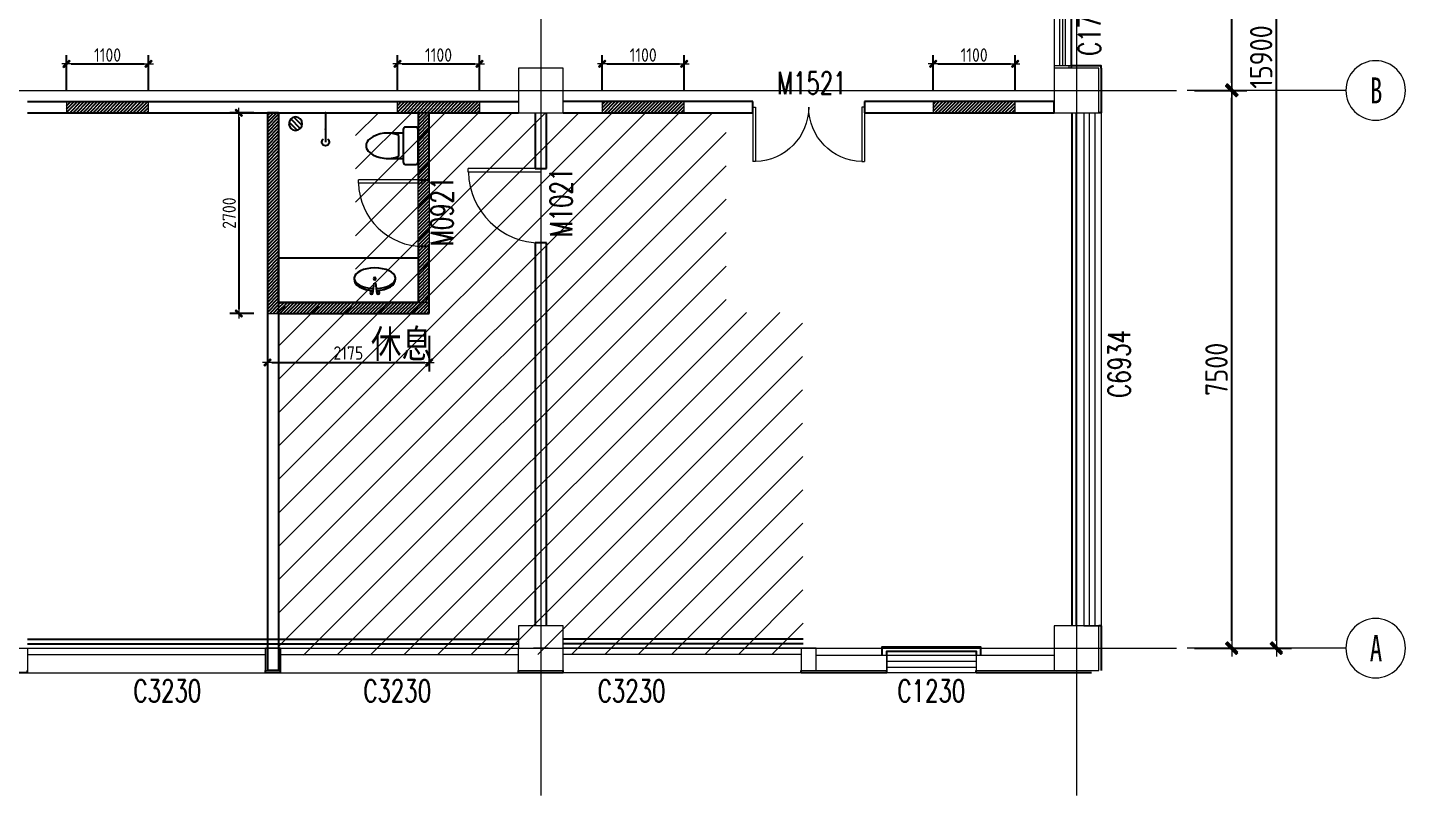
# Model space of a CAD drawing. Header units: millimetres. Extents: x 33621 to 401573, y -91663 to 133135.
# Drawn here: x 118197 to 136719, y 76086 to 86412 of the extents above; entities that cross this region are included whole.
import ezdxf
from ezdxf.enums import TextEntityAlignment as Align

# ---------------------------------------------------------------- set-up
doc = ezdxf.new("R2010")
doc.units = ezdxf.units.MM
doc.header["$LTSCALE"] = 10
doc.linetypes.add('DOTE', pattern=[2.42, 2, -0.2, 0.02, -0.2])
doc.layers.get('0').update_dxf_attribs({"color": 253})
doc.layers.get('Defpoints').update_dxf_attribs({"color": 250})
for name, color, linetype in [('3', 253, 'Continuous'), ('Dim【尺寸标注】', 253, 'Continuous'), ('LATRINE', 253, 'Continuous'), ('LAYER3', 253, 'Continuous'), ('LAYER4', 253, 'Continuous'), ('LAYER5', 253, 'Continuous'), ('LVTRY', 253, 'Continuous'), ('PUB_DIM', 253, 'Continuous'), ('PUB_TEXT', 253, 'Continuous'), ('SURFACE', 253, 'Continuous'), ('wall-隔', 253, 'Continuous'), ('WINDOW_TEXT', 253, 'Continuous'), ('家具', 253, 'Continuous'), ('拆除墙体', 253, 'Continuous'), ('水-地漏', 253, 'Continuous')]:
    doc.layers.add(name, color=color, linetype=linetype)
for name, color, linetype, lineweight in [('AXIS【轴号】', 253, 'Continuous', 0), ('COLUMN', 253, 'Continuous', 0), ('DOTE', 253, 'DOTE', 0), ('FC-FLOOR【地材分格】', 253, 'Continuous', 0), ('WALL', 253, 'Continuous', 0), ('WINDOW', 253, 'Continuous', 0), ('Xline【辅助线】', 253, 'Continuous', 0)]:
    doc.layers.add(name, color=color, linetype=linetype, lineweight=lineweight)
doc.styles.add('_TCH_WINDOW', font='SIMPLEX', dxfattribs={"bigfont": 'GBCBIG'})
doc.styles.add('CCD_DIM', font='ARCHS.SHX')
doc.styles.add('宋体', font='', dxfattribs={"width": 0.7})
doc.styles.get('宋体').set_extended_font_data('SimSun')
doc.dimstyles.new('ZL_1：100', dxfattribs={"dimtxt": 3, "dimasz": 1, "dimexe": 2, "dimexo": 2, "dimgap": 0.6, "dimtad": 1, "dimdec": 0, "dimrnd": 5, "dimdsep": 46, "dimtxsty": 'CCD_DIM', "dimblk": 'WS-cj', "dimblk1": 'WS-cj', "dimblk2": 'WS-cj', "dimcen": 1, "dimclrd": 44, "dimclre": 44, "dimclrt": 2, "dimadec": 0, "dimazin": 2, "dimtfac": 1, "dimtdec": 0, "dimtix": 1, "dimtmove": 2, "dimatfit": 3, "dimldrblk": 'hl_arrow2', "dimfxl": 5, "dimfxlon": 1, "dimarcsym": 0})
doc.dimstyles.new('ZL_1：60', dxfattribs={"dimscale": 60, "dimtxt": 3, "dimasz": 1, "dimexe": 2, "dimexo": 2, "dimgap": 0.5, "dimtad": 1, "dimdec": 0, "dimrnd": 5, "dimdsep": 46, "dimtxsty": 'CCD_DIM', "dimblk": 'WS-cj', "dimblk1": 'WS-cj', "dimblk2": 'WS-cj', "dimcen": 0, "dimclrd": 44, "dimclre": 44, "dimclrt": 2, "dimadec": 0, "dimazin": 0, "dimtfac": 1, "dimtdec": 0, "dimtix": 1, "dimtofl": 0, "dimtmove": 2, "dimatfit": 3, "dimldrblk": 'hl_arrow2', "dimfxl": 6, "dimfxlon": 1, "dimarcsym": 0})

# ---------------------------------------------------------------- blocks, each defined once
blk = doc.blocks.new('A$C22332745')
at = {"layer": 'LAYER3', "color": 181, "extrusion": (0, 0, -1)}
for centre, ratio, start_param, end_param in [((277, 195), 0.531076, 4.795815, 6.348539), ((277, 214), 0.5, 4.782885, 10.934222), ((277, 195), 0.531076, 3.076239, 4.638107)]:
    blk.add_ellipse(centre, major_axis=(-277, 0), ratio=ratio, start_param=start_param, end_param=end_param, dxfattribs=at)
at = {"layer": 'LAYER4', "color": 252}
for p, q in [((267, 148), (249, 9)), ((285, 148), (267, 148)), ((302, 9), (285, 148))]:
    blk.add_line(p, q, dxfattribs=at)
for centre in [(231, 18), (320, 18)]:
    blk.add_circle(centre, 17.9, dxfattribs=at)
at = {"layer": 'LAYER5', "color": 251}
blk.add_circle((277, 208), 16, dxfattribs=at)
blk = doc.blocks.new('A$C2CC91CCB')
at = {"color": 251, "rotation": 90}
blk.add_blockref('A$C22332745', (353, 0), dxfattribs=at)
blk = doc.blocks.new('A$C477C625D')
at = {"color": 7}
blk.add_blockref('A$C2CC91CCB', (0, 0), dxfattribs=at)
blk = doc.blocks.new('A$C4D690477')
at = {"layer": '家具', "color": 251}
blk.add_blockref('A$C477C625D', (0, 0), dxfattribs=at)
blk = doc.blocks.new('w-地漏')
at = {"layer": '水-地漏'}
for p, q in [((-57, -13), (16, 60)), ((-41, -41), (44, 44)), ((-13, -57), (60, 16))]:
    blk.add_line(p, q, dxfattribs=at)
blk.add_circle((2, 2), 60, dxfattribs=at)
blk = doc.blocks.new('$DorLib2D$00000001')
for p, q in [((0.45, 0.975), (0.5, 0.975)), ((0.45, 0), (0.45, 0.975)), ((0.5, 0), (0.5, 0.975)), ((0.5, 0), (0.45, 0))]:
    blk.add_line(p, q)
at = {"lineweight": 13}
blk.add_arc((0.475, 0), 0.975, 91.4693, 180, dxfattribs=at)
blk = doc.blocks.new('$plan$00001613')
for p, q in [((-260, -140), (-260, 140)), ((-200, 170), (-200, -170))]:
    blk.add_line(p, q)
blk.add_lwpolyline([(-430, -170), (-200, -170), (-200, -220, 0.414214), (-170, -250), (-30, -250, 0.414214), (0, -220), (0, 220, 0.414214), (-30, 250), (-170, 250, 0.414214), (-200, 220), (-200, 170), (-430, 170)], format="xyb")
for centre, radius, start, end in [((-590, 0), 110, 123.4509, 236.5491), ((-413, -227), 398, 67.4505, 126.6381), ((-413, 227), 398, 233.3619, 292.5495)]:
    blk.add_arc(centre, radius, start, end)
blk = doc.blocks.new('$lvtry$00000168')
blk.add_line((0, 0), (0, -395))
blk.add_arc((0, -395), 50, 121.0332, 58.9668)
for p in [(0, 0), (0, -223)]:
    blk.add_point(p)
blk = doc.blocks.new('$TCHSYS$WIN2D')
for p, q in [((-0.5, 0.5), (0.5, 0.5)), ((-0.5, 0.5), (-0.5, -0.5)), ((0.5, 0.5), (0.5, -0.5)), ((0.5, 0.1667), (-0.5, 0.1667)), ((0.5, -0.1667), (-0.5, -0.1667)), ((-0.5, -0.5), (0.5, -0.5))]:
    blk.add_line(p, q)
blk = doc.blocks.new('$WINLIB2D$00000004')
for p, q in [((-0.5, 0.5), (0.5, 0.5)), ((-0.5, 0.5), (-0.5, -0.5)), ((0.5, -0.5), (0.5, 0.5)), ((-0.5, 0.2406), (0.5, 0.2406)), ((-0.5, -0.5), (0.5, -0.5))]:
    blk.add_line(p, q)
blk = doc.blocks.new('$WINLIB2D$00000005')
for p, q in [((-0.5, 0.5), (0.5, 0.5)), ((-0.5, 0.5), (-0.5, -0.5)), ((0.5, -0.5), (0.5, 0.5)), ((0.5, 0.167), (-0.5, 0.167)), ((0.5, 0), (-0.5, 0)), ((0.5, -0.167), (-0.5, -0.167)), ((-0.5, -0.5), (0.5, -0.5))]:
    blk.add_line(p, q)
blk = doc.blocks.new('hl_Axis-A1')
at = {"color": 150, "ltscale": 2}
blk.add_line((21.33, 0), (0, 0), dxfattribs=at)
at = {"color": 150}
blk.add_circle((25.33, 0), 4, dxfattribs=at)
at = {"color": 50, "style": '宋体', "width": 0.7}
blk.add_attdef('轴号', text='', height=3.5, dxfattribs=at).set_placement((25.33, 0), align=Align.MIDDLE_CENTER)
blk = doc.blocks.new('WS-cj')
blk.add_hatch(color=2).paths.add_polyline_path([(0.59, 0.82), (-0.82, -0.59), (-0.59, -0.82), (0.82, 0.59)])
at = {"color": 2, "linetype": 'ByBlock', "lineweight": 0}
for p, q in [((-1.1, 0), (0, 0)), ((0, 0), (1.1, 0))]:
    blk.add_line(p, q, dxfattribs=at)
at = {"color": 2}
blk.add_lwpolyline([(0.59, 0.82), (-0.82, -0.59), (-0.59, -0.82), (0.82, 0.59)], close=True, dxfattribs=at)
blk = doc.blocks.new('*D257')
at = {"layer": 'Defpoints', "color": 0, "transparency": 16777216}
for p in [(50626, -8800), (51226, -8800), (50626, -16300)]:
    blk.add_point(p, dxfattribs=at)
at = {"layer": 'Dim【尺寸标注】', "color": 44, "lineweight": -2, "transparency": 16777216}
for p, q in [((50726, -8800), (51426, -8800)), ((51226, -16200), (51226, -8900)), ((50726, -16300), (51426, -16300))]:
    blk.add_line(p, q, dxfattribs=at)
at = {"layer": 'Dim【尺寸标注】', "color": 44, "lineweight": -2, "transparency": 16777216, "xscale": 100, "yscale": 100, "zscale": 100}
for p, rotation in [((51226, -8800), 90), ((51226, -16300), 270)]:
    blk.add_blockref('WS-cj', p, dxfattribs=dict(at, rotation=rotation))
at = {"layer": 'Dim【尺寸标注】', "color": 2, "transparency": 16777216, "insert": (51020, -12550), "char_height": 300, "attachment_point": 5, "rotation": 90, "style": 'CCD_DIM'}
blk.add_mtext('7500', dxfattribs=at)
blk = doc.blocks.new('hl_arrow2')
at = {"color": 2}
blk.add_line((-0.22, 0), (-1, 0), dxfattribs=at)
blk.add_lwpolyline([(-0.22, 0), (-0.86, -0.69), (-0.65, -0.86), (0, 0), (-0.65, 0.86), (-0.86, 0.69)], close=True, dxfattribs=at)
blk = doc.blocks.new('*D258')
at = {"layer": 'Defpoints', "color": 0, "transparency": 16777216}
for p in [(50626, -400), (51226, -400), (50626, -8800)]:
    blk.add_point(p, dxfattribs=at)
at = {"layer": 'Dim【尺寸标注】', "color": 44, "lineweight": -2, "transparency": 16777216}
for p, q in [((50726, -400), (51426, -400)), ((51226, -8700), (51226, -500)), ((50726, -8800), (51426, -8800))]:
    blk.add_line(p, q, dxfattribs=at)
at = {"layer": 'Dim【尺寸标注】', "color": 44, "lineweight": -2, "transparency": 16777216, "xscale": 100, "yscale": 100, "zscale": 100}
for p, rotation in [((51226, -400), 90), ((51226, -8800), 270)]:
    blk.add_blockref('WS-cj', p, dxfattribs=dict(at, rotation=rotation))
at = {"layer": 'Dim【尺寸标注】', "color": 2, "transparency": 16777216, "insert": (51014, -4600), "char_height": 300, "attachment_point": 5, "rotation": 90, "style": 'CCD_DIM'}
blk.add_mtext('8400', dxfattribs=at)
blk = doc.blocks.new('*D259')
at = {"layer": 'Defpoints', "color": 0, "transparency": 16777216}
for p in [(50626, -400), (51826, -400), (50626, -16300)]:
    blk.add_point(p, dxfattribs=at)
at = {"layer": 'Dim【尺寸标注】', "color": 44, "lineweight": -2, "transparency": 16777216}
for p, q in [((51326, -400), (52026, -400)), ((51826, -16200), (51826, -500)), ((51326, -16300), (52026, -16300))]:
    blk.add_line(p, q, dxfattribs=at)
at = {"layer": 'Dim【尺寸标注】', "color": 44, "lineweight": -2, "transparency": 16777216, "xscale": 100, "yscale": 100, "zscale": 100}
for p, rotation in [((51826, -400), 90), ((51826, -16300), 270)]:
    blk.add_blockref('WS-cj', p, dxfattribs=dict(at, rotation=rotation))
at = {"layer": 'Dim【尺寸标注】', "color": 2, "transparency": 16777216, "insert": (51620, -8350), "char_height": 300, "attachment_point": 5, "rotation": 90, "style": 'CCD_DIM'}
blk.add_mtext('15900', dxfattribs=at)
blk = doc.blocks.new('$DorLib2D$00000002')
for p, q in [((-0.5, 0), (-0.5, 0.4875)), ((-0.475, 0.4875), (-0.5, 0.4875)), ((-0.475, 0), (-0.475, 0.4875)), ((0.475, 0), (0.475, 0.4875)), ((0.475, 0.4875), (0.5, 0.4875)), ((0.5, 0), (0.5, 0.4875)), ((-0.5, 0), (-0.475, 0)), ((0.5, 0), (0.475, 0))]:
    blk.add_line(p, q)
at = {"lineweight": 13}
for centre, start, end in [((-0.4875, 0), 0, 88.53072), ((0.4875, 0), 91.46928, 180)]:
    blk.add_arc(centre, 0.4875, start, end, dxfattribs=at)
blk = doc.blocks.new('*D572')
at = {"layer": 'Defpoints', "color": 0, "transparency": 16777216}
for p in [(119822, 85923), (118722, 85443), (119822, 85443)]:
    blk.add_point(p, dxfattribs=at)
at = {"layer": 'FC-FLOOR【地材分格】', "color": 44, "lineweight": -2, "transparency": 16777216}
for p, q in [((118722, 85563), (118722, 86043)), ((119822, 85563), (119822, 86043)), ((118782, 85923), (119762, 85923))]:
    blk.add_line(p, q, dxfattribs=at)
at = {"layer": 'FC-FLOOR【地材分格】', "color": 44, "lineweight": -2, "transparency": 16777216, "xscale": 60, "yscale": 60, "zscale": 60, "rotation": 180}
blk.add_blockref('WS-cj', (118722, 85923), dxfattribs=at)
at = {"layer": 'FC-FLOOR【地材分格】', "color": 44, "lineweight": -2, "transparency": 16777216, "xscale": 60, "yscale": 60, "zscale": 60}
blk.add_blockref('WS-cj', (119822, 85923), dxfattribs=at)
at = {"layer": 'FC-FLOOR【地材分格】', "color": 2, "transparency": 16777216, "insert": (119272, 86043), "char_height": 180, "attachment_point": 5, "style": 'CCD_DIM'}
blk.add_mtext('1100', dxfattribs=at)
blk = doc.blocks.new('*D573')
at = {"layer": 'Defpoints', "color": 0, "transparency": 16777216}
for p in [(124271, 85923), (123171, 85443), (124271, 85443)]:
    blk.add_point(p, dxfattribs=at)
at = {"layer": 'FC-FLOOR【地材分格】', "color": 44, "lineweight": -2, "transparency": 16777216}
for p, q in [((123171, 85563), (123171, 86043)), ((124271, 85563), (124271, 86043)), ((123231, 85923), (124211, 85923))]:
    blk.add_line(p, q, dxfattribs=at)
at = {"layer": 'FC-FLOOR【地材分格】', "color": 44, "lineweight": -2, "transparency": 16777216, "xscale": 60, "yscale": 60, "zscale": 60, "rotation": 180}
blk.add_blockref('WS-cj', (123171, 85923), dxfattribs=at)
at = {"layer": 'FC-FLOOR【地材分格】', "color": 44, "lineweight": -2, "transparency": 16777216, "xscale": 60, "yscale": 60, "zscale": 60}
blk.add_blockref('WS-cj', (124271, 85923), dxfattribs=at)
at = {"layer": 'FC-FLOOR【地材分格】', "color": 2, "transparency": 16777216, "insert": (123721, 86043), "char_height": 180, "attachment_point": 5, "style": 'CCD_DIM'}
blk.add_mtext('1100', dxfattribs=at)
blk = doc.blocks.new('*D574')
at = {"layer": 'Defpoints', "color": 0, "transparency": 16777216}
for p in [(127022, 85923), (125922, 85443), (127022, 85443)]:
    blk.add_point(p, dxfattribs=at)
at = {"layer": 'FC-FLOOR【地材分格】', "color": 44, "lineweight": -2, "transparency": 16777216}
for p, q in [((125922, 85563), (125922, 86043)), ((127022, 85563), (127022, 86043)), ((125982, 85923), (126962, 85923))]:
    blk.add_line(p, q, dxfattribs=at)
at = {"layer": 'FC-FLOOR【地材分格】', "color": 44, "lineweight": -2, "transparency": 16777216, "xscale": 60, "yscale": 60, "zscale": 60, "rotation": 180}
blk.add_blockref('WS-cj', (125922, 85923), dxfattribs=at)
at = {"layer": 'FC-FLOOR【地材分格】', "color": 44, "lineweight": -2, "transparency": 16777216, "xscale": 60, "yscale": 60, "zscale": 60}
blk.add_blockref('WS-cj', (127022, 85923), dxfattribs=at)
at = {"layer": 'FC-FLOOR【地材分格】', "color": 2, "transparency": 16777216, "insert": (126472, 86043), "char_height": 180, "attachment_point": 5, "style": 'CCD_DIM'}
blk.add_mtext('1100', dxfattribs=at)
blk = doc.blocks.new('*D575')
at = {"layer": 'Defpoints', "color": 0, "transparency": 16777216}
for p in [(131471, 85923), (130371, 85443), (131471, 85443)]:
    blk.add_point(p, dxfattribs=at)
at = {"layer": 'FC-FLOOR【地材分格】', "color": 44, "lineweight": -2, "transparency": 16777216}
for p, q in [((130371, 85563), (130371, 86043)), ((131471, 85563), (131471, 86043)), ((130431, 85923), (131411, 85923))]:
    blk.add_line(p, q, dxfattribs=at)
at = {"layer": 'FC-FLOOR【地材分格】', "color": 44, "lineweight": -2, "transparency": 16777216, "xscale": 60, "yscale": 60, "zscale": 60, "rotation": 180}
blk.add_blockref('WS-cj', (130371, 85923), dxfattribs=at)
at = {"layer": 'FC-FLOOR【地材分格】', "color": 44, "lineweight": -2, "transparency": 16777216, "xscale": 60, "yscale": 60, "zscale": 60}
blk.add_blockref('WS-cj', (131471, 85923), dxfattribs=at)
at = {"layer": 'FC-FLOOR【地材分格】', "color": 2, "transparency": 16777216, "insert": (130921, 86043), "char_height": 180, "attachment_point": 5, "style": 'CCD_DIM'}
blk.add_mtext('1100', dxfattribs=at)
blk = doc.blocks.new('*D581')
at = {"layer": 'Defpoints', "color": 0, "transparency": 16777216}
for p in [(121422, 82388), (123597, 82388), (123597, 81908)]:
    blk.add_point(p, dxfattribs=at)
at = {"layer": 'FC-FLOOR【地材分格】', "color": 44, "lineweight": -2, "transparency": 16777216}
for p, q in [((121422, 82268), (121422, 81788)), ((123597, 82268), (123597, 81788)), ((121482, 81908), (123537, 81908))]:
    blk.add_line(p, q, dxfattribs=at)
at = {"layer": 'FC-FLOOR【地材分格】', "color": 44, "lineweight": -2, "transparency": 16777216, "xscale": 60, "yscale": 60, "zscale": 60, "rotation": 180}
blk.add_blockref('WS-cj', (121422, 81908), dxfattribs=at)
at = {"layer": 'FC-FLOOR【地材分格】', "color": 44, "lineweight": -2, "transparency": 16777216, "xscale": 60, "yscale": 60, "zscale": 60}
blk.add_blockref('WS-cj', (123597, 81908), dxfattribs=at)
at = {"layer": 'FC-FLOOR【地材分格】', "color": 2, "transparency": 16777216, "insert": (122509, 82036), "char_height": 180, "attachment_point": 5, "style": 'CCD_DIM'}
blk.add_mtext('2175', dxfattribs=at)
blk = doc.blocks.new('*D582')
at = {"layer": 'Defpoints', "color": 0, "transparency": 16777216}
for p in [(121360, 85267), (121035, 82567), (121360, 82567)]:
    blk.add_point(p, dxfattribs=at)
at = {"layer": 'FC-FLOOR【地材分格】', "color": 44, "lineweight": -2, "transparency": 16777216}
for p, q in [((121240, 85267), (120915, 85267)), ((121035, 85207), (121035, 82627)), ((121240, 82567), (120915, 82567))]:
    blk.add_line(p, q, dxfattribs=at)
at = {"layer": 'FC-FLOOR【地材分格】', "color": 44, "lineweight": -2, "transparency": 16777216, "xscale": 60, "yscale": 60, "zscale": 60}
for p, rotation in [((121035, 85267), 90), ((121035, 82567), 270)]:
    blk.add_blockref('WS-cj', p, dxfattribs=dict(at, rotation=rotation))
at = {"layer": 'FC-FLOOR【地材分格】', "color": 2, "transparency": 16777216, "insert": (120907, 83917), "char_height": 180, "attachment_point": 5, "rotation": 90, "style": 'CCD_DIM'}
blk.add_mtext('2700', dxfattribs=at)
blk = doc.blocks.new('ZL_061117299')
at = {"layer": 'AXIS【轴号】'}
ref = blk.add_blockref('hl_Axis-A1', (50626.4, -8800), dxfattribs=dict(at, xscale=-100, yscale=100, zscale=100, rotation=180))
ref.add_attrib('轴号', 'B', dxfattribs={"layer": '0', "color": 2, "height": 350, "style": '宋体', "width": 0.7}).set_placement((53166.6, -8800), align=Align.MIDDLE_CENTER)
ref = blk.add_blockref('hl_Axis-A1', (50626.4, -16300), dxfattribs=dict(at, xscale=-100, yscale=100, zscale=100, rotation=180))
ref.add_attrib('轴号', 'A', dxfattribs={"layer": '0', "color": 2, "height": 350, "style": '宋体', "width": 0.7}).set_placement((53163.8, -16300), align=Align.MIDDLE_CENTER)
at = {"layer": 'Dim【尺寸标注】'}
for p1, p2, distance, picture, middle in [((50626.4, -8800), (50626.4, -400), -600, '*D258', (51013.9, -4600)), ((50626.4, -16300), (50626.4, -400), -1200, '*D259', (51620.1, -8350)), ((50626.4, -16300), (50626.4, -8800), -600, '*D257', (51020.1, -12550))]:
    dim = blk.add_aligned_dim(p1=p1, p2=p2, distance=distance, dimstyle='ZL_1：100', dxfattribs=at)
    dim.commit()
    dim.dimension.update_dxf_attribs({"geometry": picture, "text_midpoint": middle})

msp = doc.modelspace()

# ---------------------------------------------------------------- hatches: boundary and pattern name
at = {"layer": 'Xline【辅助线】'}
h = msp.add_hatch(dxfattribs=at)
h.set_pattern_fill('ANSI31', color=256, scale=100)
h.set_pattern_definition([(45, (-651460.2, 34702.62), (-224.5064, 224.5064), [])])
h.paths.add_polyline_path([(128611.9, 82580.1), (127586.5, 82580.1), (127586.5, 85266.9), (122606.5, 85266.9), (122606.5, 82666.6), (121571.5, 82666.6), (121571.5, 77973.8), (128621.5, 77988.8)])
at = {"layer": '拆除墙体'}
h = msp.add_hatch(dxfattribs=at)
h.set_pattern_fill('ANSI31', color=1, scale=10, angle=180, style=0)
h.paths.add_polyline_path([(118722.1, 85416.9), (118722.1, 85266.9), (119822.1, 85266.9), (119822.1, 85416.9)])
h = msp.add_hatch(dxfattribs=at)
h.set_pattern_fill('ANSI31', color=1, scale=10, angle=180, style=0)
h.paths.add_polyline_path([(123171, 85266.9), (123171, 85416.9), (124271, 85416.9), (124271, 85266.9)])
h = msp.add_hatch(dxfattribs=at)
h.set_pattern_fill('ANSI31', color=1, scale=10, angle=180, style=0)
h.paths.add_polyline_path([(125922.1, 85416.9), (125922.1, 85266.9), (127022.1, 85266.9), (127022.1, 85416.9)])
h = msp.add_hatch(dxfattribs=at)
h.set_pattern_fill('ANSI31', color=1, scale=10, angle=180, style=0)
h.paths.add_polyline_path([(130371, 85416.9), (130371, 85266.9), (131471, 85266.9), (131471, 85416.9)])
h = msp.add_hatch(dxfattribs=at)
h.set_pattern_fill('ANSI31', color=1, scale=10, angle=180, style=0)
h.paths.add_polyline_path([(121571.5, 82566.9), (121571.5, 85266.9), (121421.5, 85266.9), (121421.5, 82566.9)])
h = msp.add_hatch(dxfattribs=at)
h.set_pattern_fill('ANSI31', color=1, scale=10, angle=180, style=0)
h.paths.add_polyline_path([(123596.5, 85266.9), (123596.5, 82716.9), (123446.5, 82716.9), (123446.5, 85266.9)])
h = msp.add_hatch(dxfattribs=at)
h.set_pattern_fill('ANSI31', color=1, scale=10, angle=180, style=0)
h.paths.add_polyline_path([(123596.5, 82566.9), (123596.5, 82716.9), (121571.5, 82716.9), (121571.5, 82566.9)])

# ---------------------------------------------------------------- linework, layer by layer
at = {"layer": '3'}
for p, q in [((132236.5, 78366.9), (132236.5, 85266.9)), ((132296.5, 78366.9), (132296.5, 85266.9))]:
    msp.add_line(p, q, dxfattribs=at)
for points in [[(118196.5, 78186.9), (124796.5, 78186.9)], [(128621.5, 78186.9), (125396.5, 78186.9)], [(118196.5, 78126.9), (124796.5, 78126.9)], [(128621.5, 78126.9), (125396.5, 78126.9)], [(129686.5, 77966.9), (129686.5, 78086.9), (131006.5, 78086.9), (131006.5, 77966.9)], [(129746.5, 77966.9), (129746.5, 78026.9), (130946.5, 78026.9), (130946.5, 77966.9)]]:
    msp.add_lwpolyline(points, dxfattribs=at)
at = {"layer": 'COLUMN'}
for p, q in [((125396.5, 85866.9), (124796.5, 85866.9)), ((124796.5, 85866.9), (124796.5, 85266.9)), ((125396.5, 85266.9), (125396.5, 85866.9)), ((132596.5, 85866.9), (131996.5, 85866.9)), ((131996.5, 85866.9), (131996.5, 85266.9)), ((132596.5, 85266.9), (132596.5, 85866.9)), ((124796.5, 85266.9), (125396.5, 85266.9)), ((131996.5, 85266.9), (132596.5, 85266.9)), ((125396.5, 78366.9), (124796.5, 78366.9)), ((124796.5, 78366.9), (124796.5, 78066.9)), ((125396.5, 78066.9), (125396.5, 78366.9)), ((132596.5, 78366.9), (131996.5, 78366.9)), ((131996.5, 78366.9), (131996.5, 77766.9)), ((132596.5, 77766.9), (132596.5, 78366.9)), ((124796.5, 77766.9), (125396.5, 77766.9)), ((131996.5, 77766.9), (132596.5, 77766.9))]:
    msp.add_line(p, q, dxfattribs=at)
at = {"layer": 'DOTE', "ltscale": 0.1}
for p, q in [((125096.5, 95956.9), (125096.5, 76086.5)), ((132296.5, 95956.9), (132296.5, 76086.5)), ((36632.9, 85566.9), (133641.5, 85566.9)), ((36632.9, 78066.9), (133641.5, 78066.9))]:
    msp.add_line(p, q, dxfattribs=at)
at = {"layer": 'LATRINE'}
msp.add_lwpolyline([(121571.5, 83316.9), (123446.5, 83316.9), (123446.5, 82716.9), (121571.5, 82716.9)], close=True, dxfattribs=at)
at = {"layer": 'LVTRY'}
msp.add_lwpolyline([(132626.5, 85866.9), (132626.5, 85896.9), (132226.5, 85896.9)], dxfattribs=at)
at = {"layer": 'SURFACE'}
for p, q in [((132226.5, 87606.9), (132226.5, 85866.9)), ((132626.5, 85866.9), (132626.5, 85266.9)), ((132626.5, 85266.9), (132596.5, 85266.9)), ((132626.5, 78366.9), (132596.5, 78366.9)), ((132626.5, 78366.9), (132626.5, 77766.9)), ((118196.5, 77736.9), (117896.5, 77736.9)), ((118196.5, 77736.9), (118196.5, 77766.9)), ((121396.5, 77736.9), (121396.5, 77766.9)), ((121596.5, 77736.9), (121396.5, 77736.9)), ((121596.5, 77736.9), (121596.5, 77766.9)), ((124796.5, 77736.9), (124796.5, 77766.9)), ((125096.5, 77736.9), (124796.5, 77736.9)), ((125396.5, 77736.9), (125096.5, 77736.9)), ((125396.5, 77736.9), (125396.5, 77766.9)), ((128596.5, 77736.9), (128596.5, 77766.9)), ((128796.5, 77736.9), (128596.5, 77736.9)), ((129746.5, 77736.9), (128796.5, 77736.9)), ((129746.5, 77736.9), (129746.5, 77766.9)), ((130946.5, 77736.9), (130946.5, 77766.9)), ((132496.5, 77736.9), (130946.5, 77736.9))]:
    msp.add_line(p, q, dxfattribs=at)
at = {"layer": 'WALL'}
for p, q in [((132196.5, 85896.9), (131996.5, 85896.9)), ((131996.5, 85896.9), (131996.5, 85866.9)), ((132196.5, 85866.9), (132196.5, 85896.9)), ((121596.5, 78066.9), (121396.5, 78066.9)), ((121396.5, 78066.9), (121396.5, 77766.9)), ((121596.5, 77766.9), (121596.5, 78066.9)), ((125196.5, 78066.9), (124996.5, 78066.9)), ((128796.5, 78066.9), (128596.5, 78066.9)), ((128596.5, 78066.9), (128596.5, 77766.9)), ((128796.5, 77766.9), (128796.5, 78066.9)), ((129746.5, 77966.9), (128796.5, 77966.9)), ((129746.5, 77766.9), (129746.5, 77966.9)), ((131996.5, 77966.9), (130946.5, 77966.9)), ((130946.5, 77966.9), (130946.5, 77766.9)), ((121396.5, 77766.9), (121596.5, 77766.9)), ((128596.5, 77766.9), (128796.5, 77766.9)), ((128796.5, 77766.9), (129746.5, 77766.9)), ((130946.5, 77766.9), (131996.5, 77766.9))]:
    msp.add_line(p, q, dxfattribs=at)
at = {"layer": 'WALL', "color": 210}
for points in [[(118722.1, 85416.9), (118722.1, 85266.9), (119822.1, 85266.9), (119822.1, 85416.9)], [(123171, 85266.9), (123171, 85416.9), (124271, 85416.9), (124271, 85266.9)], [(125922.1, 85416.9), (125922.1, 85266.9), (127022.1, 85266.9), (127022.1, 85416.9)], [(130371, 85416.9), (130371, 85266.9), (131471, 85266.9), (131471, 85416.9)], [(121571.5, 82566.9), (121571.5, 85266.9), (121421.5, 85266.9), (121421.5, 82566.9)], [(123596.5, 85266.9), (123596.5, 82716.9), (123446.5, 82716.9), (123446.5, 85266.9)], [(123596.5, 82566.9), (123596.5, 82716.9), (121571.5, 82716.9), (121571.5, 82566.9)]]:
    msp.add_lwpolyline(points, close=True, dxfattribs=at)
at = {"layer": 'wall-隔'}
for p, q in [((118196.5, 85416.9), (123521.5, 85416.9)), ((123521.5, 85416.9), (124796.5, 85416.9)), ((127946.5, 85416.9), (125396.5, 85416.9)), ((127946.5, 85266.9), (127946.5, 85416.9)), ((131996.5, 85416.9), (129446.5, 85416.9)), ((129446.5, 85416.9), (129446.5, 85266.9)), ((131996.5, 85266.9), (131996.5, 85416.9)), ((118196.5, 85266.9), (123446.5, 85266.9)), ((121421.5, 85266.9), (121421.5, 82641.9)), ((121571.5, 85266.9), (121421.5, 85266.9)), ((121571.5, 85266.9), (121571.5, 82716.9)), ((123446.5, 85266.9), (123446.5, 84366.9)), ((123596.5, 84366.9), (123596.5, 85266.9)), ((123596.5, 85266.9), (124796.5, 85266.9)), ((125021.5, 85266.9), (125021.5, 84516.9)), ((125171.5, 84516.9), (125171.5, 85266.9)), ((125396.5, 85266.9), (127946.5, 85266.9)), ((129446.5, 85266.9), (131996.5, 85266.9)), ((125021.5, 84516.9), (125171.5, 84516.9)), ((123446.5, 84366.9), (123596.5, 84366.9)), ((123596.5, 83466.9), (123446.5, 83466.9)), ((123446.5, 83466.9), (123446.5, 82716.9)), ((123596.5, 82566.9), (123596.5, 83466.9)), ((125171.5, 83516.9), (125021.5, 83516.9)), ((125021.5, 83516.9), (125021.5, 78366.9)), ((125171.5, 78366.9), (125171.5, 83516.9)), ((121421.5, 82641.9), (121421.5, 77766.9)), ((121571.5, 82716.9), (123446.5, 82716.9)), ((121571.5, 82566.9), (123596.5, 82566.9)), ((121571.5, 82566.9), (121571.5, 77766.9)), ((121571.5, 77766.9), (121421.5, 77766.9))]:
    msp.add_line(p, q, dxfattribs=at)
at = {"layer": 'WINDOW'}
msp.add_line((123596.5, 84366.9), (123596.5, 83466.9), dxfattribs=at)

# ---------------------------------------------------------------- block references
at = {"layer": 'LVTRY', "yscale": -1, "rotation": 180}
msp.add_blockref('$lvtry$00000168', (122201.7, 85266.9), dxfattribs=at)
at = {"layer": 'LVTRY', "rotation": 359.9999999999999}
msp.add_blockref('$plan$00001613', (123446.5, 84823), dxfattribs=at)
at = {"layer": 'PUB_DIM'}
msp.add_blockref('ZL_061117299', (83158.8, 94366.9), dxfattribs=at)
at = {"layer": 'WINDOW'}
ref = msp.add_blockref('$WINLIB2D$00000005', (132111.5, 86766.9), dxfattribs=dict(at, xscale=1740, yscale=-230, zscale=1740, rotation=270))
ref.add_attrib('A', 'C1727', (132620.3, 86030), dxfattribs={"layer": 'WINDOW_TEXT', "height": 297.5, "rotation": 90, "style": '_TCH_WINDOW', "width": 0.705882})
ref = msp.add_blockref('$DorLib2D$00000002', (128696.5, 85341.9), dxfattribs=dict(at, xscale=1500, yscale=-1500, zscale=1500))
ref.add_attrib('A', 'M1521', (128271.5, 85518.2), dxfattribs={"layer": 'WINDOW_TEXT', "height": 297.5, "style": '_TCH_WINDOW', "width": 0.705882})
ref = msp.add_blockref('$TCHSYS$WIN2D', (132511.5, 81816.9), dxfattribs=dict(at, xscale=6900, yscale=-230, zscale=6900, rotation=270))
ref.add_attrib('A', 'C6934', (133020.3, 81434.2), dxfattribs={"layer": 'WINDOW_TEXT', "height": 297.5, "rotation": 90, "style": '_TCH_WINDOW', "width": 0.705882})
ref = msp.add_blockref('$DorLib2D$00000001', (125096.5, 84016.9), dxfattribs=dict(at, xscale=-1000, yscale=-1000, zscale=-1000, rotation=270.0000000000017))
ref.add_attrib('A', 'M1021', (125518.4, 83591.9), dxfattribs={"layer": 'WINDOW_TEXT', "height": 297.5, "rotation": 90, "style": '_TCH_WINDOW', "width": 0.705882})
ref = msp.add_blockref('$DorLib2D$00000001', (123521.5, 83916.9), dxfattribs=dict(at, xscale=-900, yscale=-900, zscale=-900, rotation=270.0000000000012))
ref.add_attrib('A', 'M0921', (123915.6, 83471.9), dxfattribs={"layer": 'WINDOW_TEXT', "height": 297.5, "rotation": 90, "style": '_TCH_WINDOW', "width": 0.705882})
ref = msp.add_blockref('$WINLIB2D$00000004', (119796.5, 77901.9), dxfattribs=dict(at, xscale=-3200, yscale=-330, zscale=-3200, rotation=180))
ref.add_attrib('A', 'C3230', (119621.8, 77343.2), dxfattribs={"layer": 'WINDOW_TEXT', "height": 297.5, "style": '_TCH_WINDOW', "width": 0.705882})
ref = msp.add_blockref('$WINLIB2D$00000004', (123196.5, 77901.9), dxfattribs=dict(at, xscale=-3200, yscale=-330, zscale=-3200, rotation=180))
ref.add_attrib('A', 'C3230', (122711.6, 77343.2), dxfattribs={"layer": 'WINDOW_TEXT', "height": 297.5, "style": '_TCH_WINDOW', "width": 0.705882})
ref = msp.add_blockref('$WINLIB2D$00000004', (126996.5, 77901.9), dxfattribs=dict(at, xscale=3200, yscale=-330, zscale=3200, rotation=180))
ref.add_attrib('A', 'C3230', (125862.8, 77343.2), dxfattribs={"layer": 'WINDOW_TEXT', "height": 297.5, "style": '_TCH_WINDOW', "width": 0.705882})
ref = msp.add_blockref('$TCHSYS$WIN2D', (130346.5, 77851.9), dxfattribs=dict(at, xscale=1200, yscale=-230, zscale=1200, rotation=180))
ref.add_attrib('A', 'C1230', (129891.5, 77343.2), dxfattribs={"layer": 'WINDOW_TEXT', "height": 297.5, "style": '_TCH_WINDOW', "width": 0.705882})
at = {"layer": '家具', "color": 251, "xscale": -1, "rotation": 90}
msp.add_blockref('A$C4D690477', (123141.3, 83180.6), dxfattribs=at)
at = {"layer": '水-地漏', "xscale": -1.5, "yscale": 1.5, "zscale": 1.5}
msp.add_blockref('w-地漏', (121801.5, 85116.9), dxfattribs=at)

# ---------------------------------------------------------------- texts
at = {"layer": 'PUB_TEXT', "style": '宋体', "width": 0.8}
msp.add_text('休息', height=377.64, dxfattribs=at).set_placement((122811.3, 81970.4))

# ---------------------------------------------------------------- dimensions: what is measured, and where the dimension line sits
at = {"layer": 'FC-FLOOR【地材分格】'}
for base, p1, p2, picture, middle in [((119822.1, 85922.5), (118722.1, 85442.5), (119822.1, 85442.5), '*D572', (119272.1, 86042.5)), ((124271, 85922.5), (123171, 85442.5), (124271, 85442.5), '*D573', (123721, 86042.5)), ((127022.1, 85922.5), (125922.1, 85442.5), (127022.1, 85442.5), '*D574', (126472.1, 86042.5)), ((131471, 85922.5), (130371, 85442.5), (131471, 85442.5), '*D575', (130921, 86042.5)), ((123596.5, 81908.5), (121421.5, 82388.5), (123596.5, 82388.5), '*D581', (122509, 82036))]:
    dim = msp.add_linear_dim(base=base, p1=p1, p2=p2, dimstyle='ZL_1：60', dxfattribs=at)
    dim.commit()
    dim.dimension.update_dxf_attribs({"geometry": picture, "text_midpoint": middle})
dim = msp.add_linear_dim(base=(121034.5, 82566.9), p1=(121359.8, 85266.9), p2=(121359.8, 82566.9), angle=90, dimstyle='ZL_1：60', dxfattribs=at)
dim.commit()
dim.dimension.update_dxf_attribs({"geometry": '*D582', "text_midpoint": (120907, 83916.9)})

doc.saveas('drawing.dxf')
